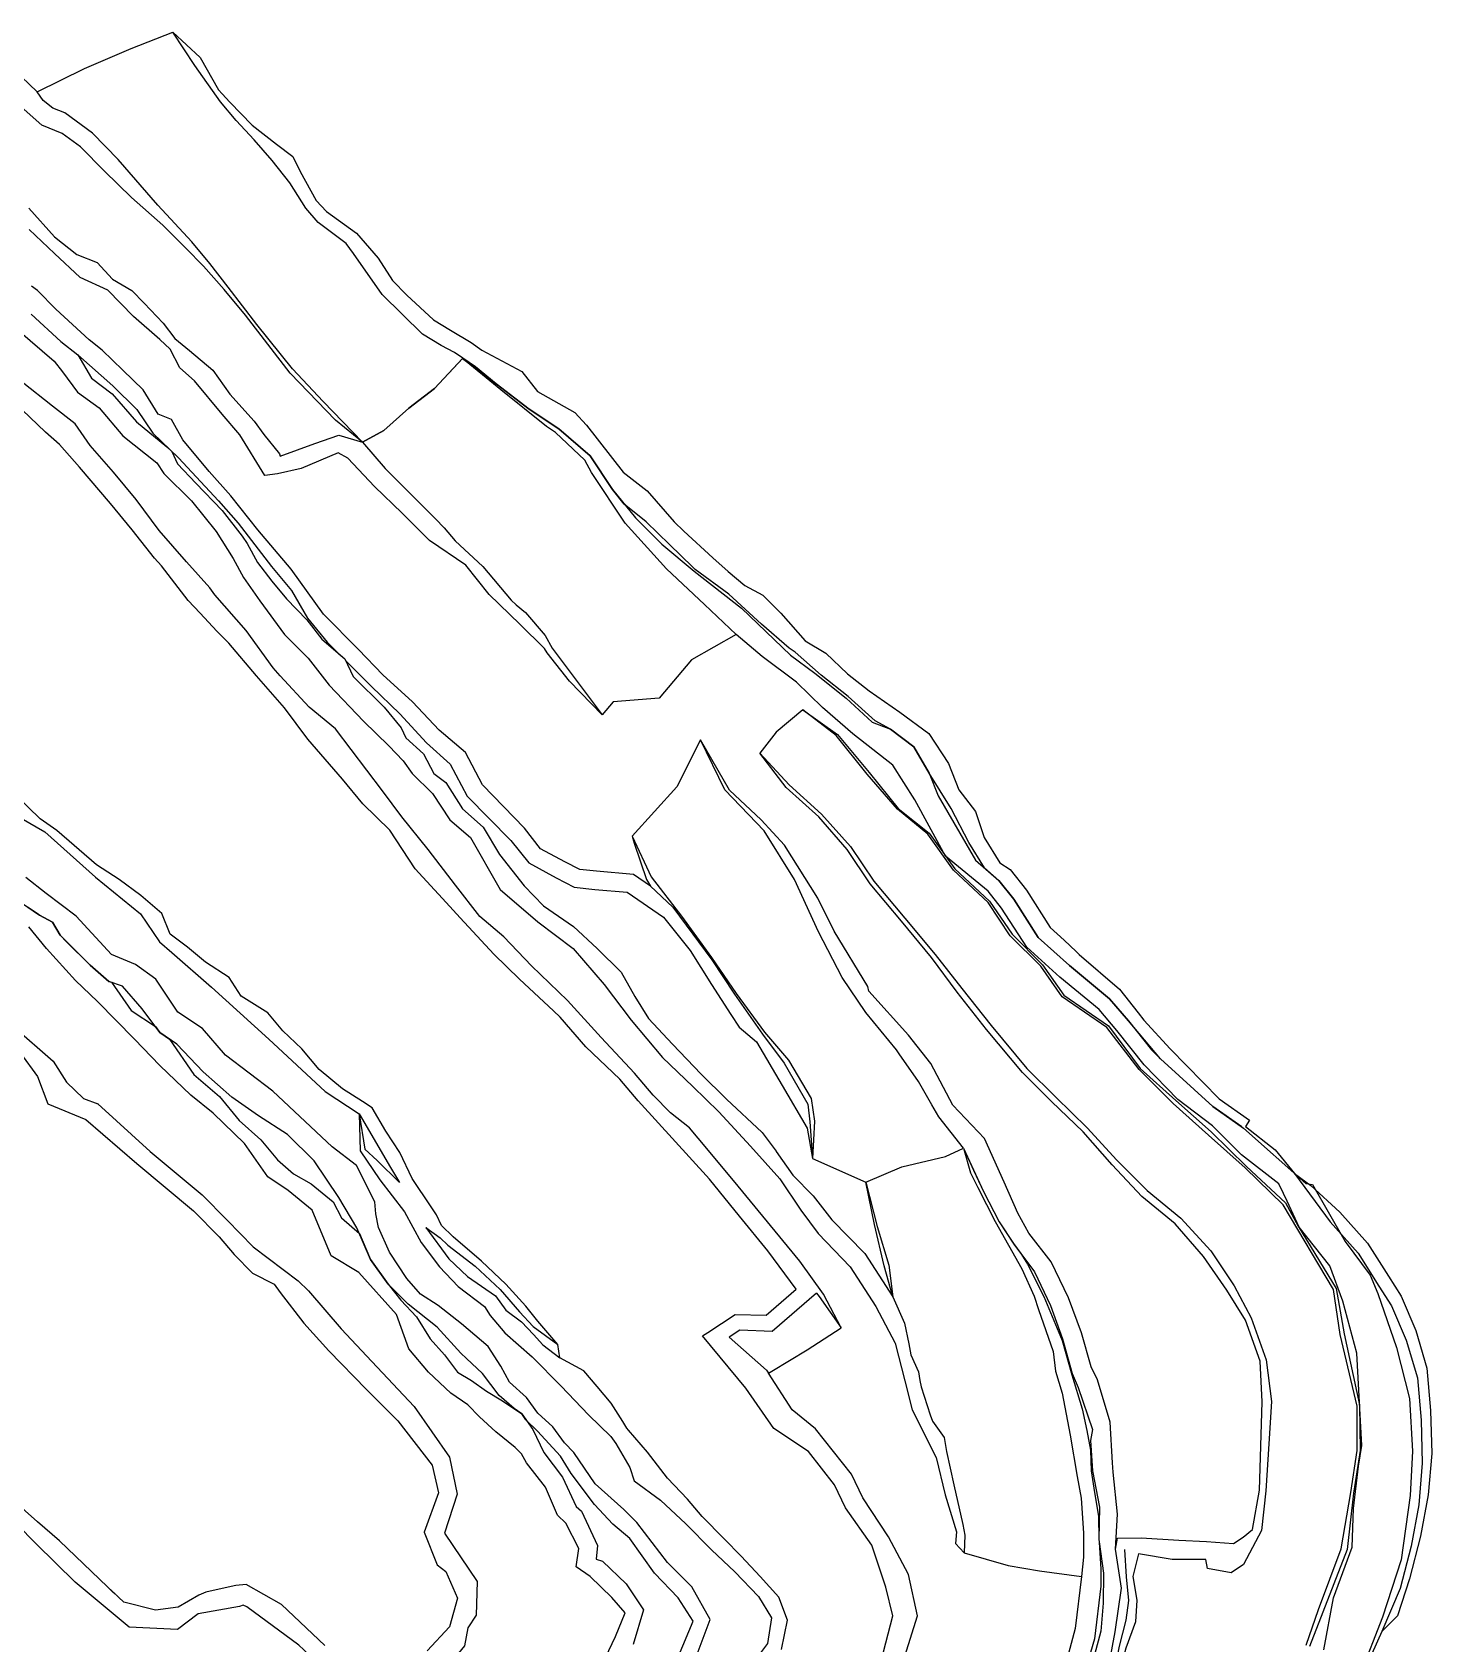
# Model space of a CAD drawing. Extents: x 102606 to 105048, y 81391 to 83586.
# Drawn here: x 103200 to 103598.1, y 82953.2 to 83411.7 of the extents above; entities that cross this region are included whole.
import ezdxf

# ---------------------------------------------------------------- set-up
doc = ezdxf.new("R2010")
doc.units = 0

msp = doc.modelspace()

# ---------------------------------------------------------------- linework, layer by layer
at = {"color": 6}
for points in [[(103187.86, 83407.64, 0), (103201.41, 83394.73, 0), (103214.846355, 83401.325372, 0), (103228.107365, 83407.036893, 0), (103240.015275, 83411.677255, 0), (103247.77, 83404.48, 0), (103252.97, 83395.25, 0), (103253.991259, 83394.12592, 0), (103256.24, 83391.81, 0), (103262.59, 83385.22, 0), (103269.51, 83379.83, 0), (103274.11, 83376.34, 0), (103276.25, 83372.08, 0), (103280.783299, 83363.792819, 0), (103283.743485, 83360.695008, 0), (103292.239209, 83354.470153, 0), (103298.363667, 83347.361132, 0), (103302.496057, 83341.05211, 0), (103306.563607, 83336.886385, 0), (103314.121428, 83329.850593, 0), (103318.986141, 83326.937288, 0), (103324.852325, 83323.356026, 0), (103327.893172, 83321.228773, 0), (103339.220202, 83315.121462, 0), (103343.734628, 83309.465682, 0), (103354.371396, 83303.494926, 0), (103357.63, 83299.91, 0), (103368.09, 83286.48, 0), (103374.9, 83281.23, 0), (103382.55, 83272.39, 0), (103385.36, 83269.71, 0), (103393.57, 83262.13, 0), (103397.98, 83258.28, 0), (103402.67, 83254.23, 0), (103407.76, 83251.54, 0), (103412.96, 83246.4, 0), (103419.82, 83238.55, 0), (103425.71, 83235.05, 0), (103431.88, 83229.14, 0), (103438.07, 83224.29, 0), (103446.808929, 83218.188306, 0), (103455.042384, 83212.130757, 0), (103460.653178, 83203.621823, 0), (103463.54, 83196.16, 0), (103468.27, 83189.92, 0), (103470.76, 83182.55, 0), (103475.25, 83175.37, 0), (103478.173197, 83173.438495, 0), (103482.828317, 83167.591765, 0), (103489.539381, 83156.99203, 0), (103493.474112, 83153.318157, 0), (103496.922926, 83150.097986, 0), (103497.790716, 83149.287728, 0), (103509.209703, 83139.464095, 0), (103514.59024, 83132.718232, 0), (103516.139176, 83130.638979, 0), (103523.636474, 83122.452862, 0), (103537.62275, 83108.231882, 0), (103546.255266, 83102.103557, 0), (103545.065368, 83100.384226, 0), (103553.536782, 83093.728756, 0), (103559.041743, 83087.018914, 0), (103569.175099, 83073.22658, 0), (103577.074198, 83064.33693, 0), (103583.009895, 83054.965205, 0), (103586.643562, 83049.308531, 0), (103590.792125, 83039.553959, 0), (103593.966965, 83028.821472, 0), (103595.012172, 83016.775882, 0), (103595.342666, 83004.544758, 0), (103594.358055, 82992.736309, 0), (103592.180373, 82980.980304, 0), (103589.028116, 82968.900363, 0), (103583.821837, 82956.66096, 0), (103579.377985, 82946.724116, 0)], [(103322.470088, 83318.982592, 0), (103320.07805, 83320.602679, 0), (103316.271189, 83322.517767, 0), (103310.992556, 83325.7612, 0), (103299.498063, 83337.068005, 0), (103291.427456, 83348.736552, 0), (103289.341291, 83351.565798, 0), (103281.353225, 83357.562836, 0), (103277.79474, 83361.640257, 0), (103273.239201, 83368.844029, 0), (103268.229781, 83375.16379, 0), (103263.089313, 83381.070949, 0), (103257.997107, 83386.592908, 0), (103253.573045, 83391.910189, 0), (103246.234475, 83402.178475, 0), (103240.015275, 83411.677255, 0)], [(103543.989801, 83100.20699, 0), (103535.821584, 83105.993235, 0), (103520.875728, 83119.605126, 0), (103511.779002, 83130.385534, 0), (103506.4235, 83136.643757, 0), (103495.065112, 83146.126616, 0), (103486.126477, 83154.085064, 0), (103479.169656, 83164.994183, 0), (103474.953514, 83170.347686, 0), (103470.812828, 83173.891926, 0), (103466.356339, 83181.132591, 0), (103461.380619, 83190.841805, 0), (103455.07, 83200.88, 0), (103450.74, 83208.34, 0), (103444.14, 83213.38, 0), (103439.77631, 83215.791389, 0), (103432.106272, 83222.713623, 0), (103424.410497, 83228.786071, 0), (103416.979984, 83235.313811, 0), (103415.330614, 83236.415946, 0), (103407.394231, 83243.311492, 0), (103398.096754, 83251.781181, 0), (103388.546809, 83258.840264, 0), (103387.755463, 83259.567111, 0), (103381.287782, 83265.909741, 0), (103374.581711, 83272.374813, 0), (103368.408759, 83277.395638, 0), (103364.999809, 83281.558983, 0), (103358.704948, 83291.176133, 0), (103349.820195, 83298.851838, 0), (103341.375818, 83304.42198, 0), (103332.000927, 83311.622436, 0), (103326.112305, 83316.511703, 0), (103322.470088, 83318.982592, 0), (103314.398, 83310.274, 0), (103307.137, 83304.708, 0), (103299.971, 83298.402, 0), (103293.986922, 83295.066495, 0), (103286.302052, 83301.294354, 0), (103273.362272, 83314.632813, 0), (103260.711304, 83331.220254, 0), (103254.611556, 83338.469955, 0), (103248.703331, 83345.147913, 0), (103243.651713, 83350.27321, 0), (103237.123082, 83356.742238, 0), (103228.27063, 83364.62112, 0), (103220.587775, 83372.121697, 0), (103213.76894, 83379.05746, 0), (103208.515949, 83382.826616, 0), (103202.755872, 83385.257352, 0), (103194.341767, 83392.707858, 0)], [(103293.986922, 83295.066495, 0), (103282.741575, 83306.568961, 0), (103274.036979, 83315.908673, 0), (103263.909712, 83328.555827, 0), (103255.727145, 83339.172352, 0), (103250.513674, 83345.874123, 0), (103245.370313, 83352.062444, 0), (103235.76312, 83362.432201, 0), (103224.434874, 83375.483138, 0), (103217.118708, 83382.972516, 0), (103209.277983, 83388.754887, 0), (103205.869457, 83390.098677, 0), (103203.075129, 83392.250385, 0), (103201.41, 83394.73, 0)], [(103187.62, 83193.38, 0), (103203.550608, 83184.200153, 0), (103217.970535, 83171.330218, 0), (103230.787913, 83160.824674, 0), (103236.184449, 83152.875586, 0), (103239.670757, 83149.833158, 0), (103250.990255, 83139.954869, 0), (103267.339423, 83125.229592, 0), (103283.308243, 83110.27372, 0), (103292.955886, 83103.94789, 0), (103293.275198, 83093.469472, 0), (103298.853585, 83085.218489, 0), (103305.860584, 83076.081037, 0), (103310.637401, 83067.322041, 0), (103315.867656, 83060.413166, 0), (103321.134381, 83054.856269, 0), (103328.688905, 83049.173774, 0), (103330.229918, 83046.567459, 0), (103334.448571, 83041.670347, 0), (103342.160366, 83034.803707, 0), (103350.414846, 83026.470215, 0), (103358.263322, 83018.275929, 0), (103364.579671, 83012.126071, 0), (103366.034652, 83010.157859, 0), (103369.955626, 83003.310456, 0), (103371.184581, 82999.493594, 0), (103378.73192, 82994.029606, 0), (103385.898888, 82987.2803, 0), (103393.164582, 82979.88856, 0), (103399.810223, 82973.598006, 0), (103406.609656, 82966.659745, 0), (103410.307287, 82960.519574, 0), (103409.161931, 82953.295943, 0), (103405.432084, 82948.34473, 0)], [(103413.119, 82951.524, 0), (103414.827, 82959.885, 0), (103412.341, 82966.424, 0), (103407, 82972.293, 0), (103401.653, 82978.101, 0), (103396.793, 82983.018, 0), (103390.553, 82989.347, 0), (103386.359, 82994.297, 0), (103380.649, 83000.245, 0), (103375, 83007.647, 0), (103369.578, 83013.926, 0), (103369.115026, 83014.501338, 0), (103367.978693, 83016.454358, 0), (103364.704701, 83021.588096, 0), (103360.706695, 83026.359594, 0), (103356.9384, 83030.855924, 0), (103350.027235, 83034.493365, 0), (103349.493125, 83038.291409, 0), (103343.809781, 83044.913963, 0), (103340.354369, 83049.238619, 0), (103334.727096, 83055.527518, 0), (103327.818, 83062.054, 0), (103319.735247, 83068.965993, 0), (103316.411, 83072.164, 0), (103314.958651, 83075.179454, 0), (103313.498528, 83077.466122, 0), (103308.113393, 83085.53427, 0), (103304.578611, 83092.954191, 0), (103300.613181, 83098.996415, 0), (103296.678671, 83105.66262, 0), (103293.932622, 83107.439326, 0), (103288.285262, 83111.073294, 0), (103281.642135, 83116.562845, 0), (103276.659997, 83122.413274, 0), (103271.307453, 83127.529655, 0), (103266.99, 83132.66, 0), (103259.47, 83137.39, 0), (103256.04, 83142.73, 0), (103249.287887, 83147.093243, 0), (103244.21, 83151.4, 0), (103239.27, 83155.08, 0), (103236.895528, 83160.909578, 0), (103230.889536, 83166.03708, 0), (103224.728216, 83170.589263, 0), (103218.290006, 83174.783197, 0), (103206.966095, 83184.54566, 0), (103202.28847, 83187.889871, 0), (103195.570031, 83194.458569, 0)], [(103292.955886, 83103.94789, 0), (103294.624155, 83093.907428, 0), (103298.129433, 83090.627739, 0), (103304.422301, 83084.416449, 0)], [(103292.955886, 83103.94789, 0), (103301.904051, 83088.70701, 0), (103304.422301, 83084.416449, 0)], [(103559.041743, 83087.018914, 0), (103563.67328, 83083.569588, 0), (103571.883382, 83075.997752, 0), (103579.78248, 83067.108102, 0), (103585.718178, 83057.736377, 0), (103589.351845, 83052.079704, 0), (103593.500408, 83042.325131, 0), (103596.675248, 83031.592644, 0), (103597.720455, 83019.547054, 0), (103598.050949, 83007.31593, 0), (103597.066337, 82995.507481, 0), (103594.888656, 82983.751477, 0), (103591.736398, 82971.671535, 0), (103588.266012, 82961.104655, 0), (103583.821837, 82956.66096, 0)], [(103311.935263, 83071.615966, 0), (103318.463851, 83062.652929, 0), (103323.79095, 83057.673216, 0), (103331.781597, 83052.213531, 0), (103334.680916, 83048.088795, 0), (103339.205, 83044.765, 0), (103342.61, 83041.122, 0), (103345.198, 83038.258, 0), (103350.027235, 83034.493365, 0)], [(103311.935263, 83071.615966, 0), (103316.026927, 83068.638198, 0), (103318.20248, 83066.539925, 0), (103325.997748, 83060.631737, 0), (103333.096621, 83053.955731, 0), (103338.601286, 83047.654895, 0), (103342.515674, 83043.464147, 0), (103349.493125, 83038.291409, 0)]]:
    msp.add_polyline3d(points, dxfattribs=at)
at = {"color": 5}
for points in [[(103199.034064, 83361.664994, 0), (103206.328723, 83353.442438, 0), (103212.702, 83348.448, 0), (103218.453, 83346.117, 0), (103222.796, 83341.391, 0), (103228.377, 83338.187, 0), (103231.883, 83334.629, 0), (103237.251, 83328.858, 0), (103240.552, 83324.541, 0), (103244.768027, 83321.086607, 0), (103251.330633, 83315.518501, 0), (103256.183056, 83308.729908, 0), (103263.146533, 83301.006404, 0), (103265.847533, 83297.226334, 0), (103270.374045, 83291.761247, 0), (103270.572, 83291.055, 0), (103280.385, 83294.672, 0), (103287.18697, 83297.049102, 0), (103293.986922, 83295.066495, 0), (103299.971, 83298.402, 0), (103307.137, 83304.708, 0), (103314.398, 83310.274, 0), (103322.389645, 83318.871898, 0), (103332.000927, 83311.622436, 0), (103341.375818, 83304.42198, 0), (103349.820195, 83298.851838, 0), (103358.704948, 83291.176133, 0), (103364.999809, 83281.558983, 0), (103371.60898, 83273.487212, 0), (103379.08384, 83266.041075, 0), (103388.32, 83258.35, 0), (103401.73, 83247.83, 0), (103401.754245, 83247.806675, 0), (103415.69, 83234.4, 0), (103422.56, 83229.36, 0), (103431.51, 83222.25, 0), (103438.9, 83215.36, 0), (103444.14, 83213.38, 0), (103450.74, 83208.34, 0), (103455.07, 83200.88, 0), (103457.715901, 83194.389273, 0), (103457.714871, 83194.391802, 0), (103468.24857, 83176.086816, 0), (103468.24857, 83176.086816, 0), (103474.953514, 83170.347686, 0), (103479.169656, 83164.994183, 0), (103486.126477, 83154.085064, 0), (103495.065112, 83146.126616, 0), (103506.4235, 83136.643757, 0), (103511.779002, 83130.385534, 0), (103518.378175, 83122.182148, 0), (103518.378175, 83122.182148, 0), (103520.875728, 83119.605126, 0), (103535.821584, 83105.993235, 0), (103544.47317, 83099.864578, 0), (103562.233916, 83084.109969, 0), (103564.1, 83083.88, 0), (103573.38, 83067.67, 0), (103580.5239, 83058.0377, 0), (103582.67, 83052.85, 0), (103588.06, 83037.48, 0), (103591.75, 83022.93, 0), (103592.53, 83007.96, 0), (103591.91, 82995.35, 0), (103589.32, 82977.08, 0), (103584.03, 82960.71, 0), (103577.72, 82944.4, 0)], [(103567.37, 82951.46, 0), (103570.1, 82966.26, 0), (103575.43, 82980.63, 0), (103575.77, 82991.62, 0), (103577.185013, 83003.684511, 0), (103578.17, 83009.57, 0), (103576.706149, 83035.837253, 0), (103572.72352, 83050.620538, 0), (103569.085184, 83060.704966, 0), (103560.386909, 83071.731105, 0), (103556.909043, 83079.115773, 0), (103555.902648, 83081.252685, 0), (103554.577892, 83084.065584, 0), (103543.92849, 83092.248744, 0), (103535.728128, 83100.521144, 0), (103525.818345, 83108.039224, 0), (103525.818345, 83108.039224, 0), (103516.273603, 83117.866476, 0), (103508.438404, 83127.647013, 0), (103503.42462, 83133.624442, 0), (103492.24432, 83142.873708, 0), (103482.917191, 83151.349053, 0), (103475.648077, 83162.475289, 0), (103471.858091, 83167.327558, 0), (103459.787991, 83177.243211, 0), (103459.787991, 83177.243211, 0), (103450.988684, 83193.272275, 0), (103444.749649, 83203.13839, 0), (103433.373706, 83212.025431, 0), (103424.765843, 83219.5314, 0), (103417.411484, 83226.722754, 0), (103407.646098, 83234.03398, 0), (103400.178616, 83240.341228, 0), (103387.546, 83233.114, 0), (103378.318, 83222.216, 0), (103365.28, 83221.125, 0), (103362.095, 83217.458, 0), (103352.823, 83227.01, 0), (103346.464031, 83235.065741, 0), (103345.67853, 83236.342882, 0), (103338.688534, 83243.286805, 0), (103329.947596, 83251.705031, 0), (103323.376939, 83260.079579, 0), (103312.983438, 83267.055263, 0), (103305.22676, 83274.879603, 0), (103297.395536, 83282.465895, 0), (103289.818197, 83290.475334, 0), (103287.059558, 83292.028949, 0), (103276.527994, 83287.584418, 0), (103269.733387, 83286.023575, 0), (103266.126084, 83285.59344, 0), (103259.060897, 83297.17677, 0), (103254.038925, 83303.015531, 0), (103246.120722, 83312.451917, 0), (103242.022778, 83316.172541, 0), (103239.228485, 83321.533902, 0), (103236.298879, 83324.298599, 0), (103228.797968, 83330.781138, 0), (103221.535729, 83338.299882, 0), (103213.687122, 83341.911586, 0), (103206.325859, 83348.683673, 0), (103199.144311, 83355.540382, 0)], [(103400.178616, 83240.341228, 0), (103391.179763, 83248.819385, 0), (103380.407886, 83258.987685, 0), (103368.687705, 83272.03647, 0), (103359.086154, 83286.447686, 0), (103357.195675, 83289.928976, 0), (103348.81058, 83297.754726, 0), (103346.312068, 83299.514069, 0), (103333.30207, 83309.924023, 0), (103322.389645, 83318.871898, 0)], [(103293.986922, 83295.066495, 0), (103300.415717, 83287.550411, 0), (103304.436306, 83283.488267, 0), (103314.740865, 83273.257738, 0), (103317.132902, 83270.666612, 0), (103320.31496, 83266.959933, 0), (103328.174094, 83259.668705, 0), (103336.201684, 83250.06213, 0), (103337.682854, 83248.750491, 0), (103340.344758, 83246.543407, 0), (103345.931466, 83240.069804, 0), (103347.921134, 83236.422701, 0), (103362.095, 83217.458, 0)], [(103562.378657, 82952.754437, 0), (103565.839107, 82962.967082, 0), (103572.268, 82980.204, 0), (103575.05, 82996.255, 0), (103576.875749, 83008.209388, 0), (103576.84634, 83020.764513, 0), (103572.024, 83041.12, 0), (103570.067, 83053.949, 0), (103555.773, 83078.094, 0), (103544.975, 83088.591, 0), (103534.519, 83097.915, 0), (103524.494, 83106.903, 0), (103514.825, 83116.556, 0), (103505.631, 83128.504, 0), (103492.949, 83137.257, 0), (103486.881, 83145.946, 0), (103478.146, 83154.598, 0), (103471.873, 83164.11, 0), (103462.025, 83173.291, 0), (103454.759, 83183.493, 0), (103446.062, 83190.645, 0), (103437.469, 83200.579, 0), (103428.688, 83211.577, 0), (103419.152, 83218.859, 0), (103411.619, 83212.498, 0), (103406.941, 83206.579, 0), (103415.291, 83197.576, 0), (103424.453, 83189.203, 0), (103432.777, 83179.994, 0), (103439.355, 83170.171, 0), (103448.236, 83159.606, 0), (103456.835, 83149.305, 0), (103464.405, 83139.598, 0), (103472.767, 83129.057, 0), (103482.918, 83116.85, 0), (103491.118, 83108.715, 0), (103500.085, 83099.921, 0), (103508.499, 83090.769, 0), (103517.114, 83082.124, 0), (103526.652, 83074.298, 0), (103535.178, 83064.935, 0), (103541.821, 83055.03, 0), (103546.72, 83045.953, 0), (103550.914, 83033.966, 0), (103552.482, 83022.075, 0), (103551.698927, 83010.098425, 0), (103550.824, 82996.717, 0), (103549.661, 82985.414, 0), (103544.488, 82975.753, 0), (103541.021, 82973.378, 0), (103534.257, 82974.547, 0), (103533.791, 82977.151, 0), (103524.259, 82977.188, 0), (103514.614, 82978.749, 0)], [(103419.152, 83218.859, 0), (103429.01359, 83211.909702, 0), (103438.02645, 83201.042335, 0), (103446.249955, 83190.837698, 0), (103455.139328, 83183.847828, 0), (103462.395955, 83173.616127, 0), (103472.230543, 83164.412209, 0), (103478.669774, 83155.027297, 0), (103487.34531, 83146.337, 0), (103493.442466, 83137.753191, 0), (103506.078531, 83128.975313, 0), (103515.132858, 83116.826582, 0), (103525.245538, 83107.697303, 0), (103535.308782, 83098.798282, 0), (103545.359822, 83089.004287, 0), (103556.423956, 83078.606579, 0), (103560.023728, 83071.964237, 0), (103570.904757, 83054.248129, 0), (103573.178794, 83041.367823, 0), (103577.47485, 83021.146049, 0), (103577.728317, 83008.124089, 0), (103575.785527, 82996.032109, 0), (103573.986971, 82979.985073, 0), (103563.290731, 82952.392415, 0)], [(103505.991, 82945.875, 0), (103508.015, 82956.534, 0), (103509.832, 82969.008, 0), (103508.136, 82980.089, 0), (103508.668286, 82983.232786, 0), (103515.364, 82983.303, 0), (103526.155, 82982.693, 0), (103533.955, 82982.254, 0), (103541.701214, 82981.704443, 0), (103544.437741, 82983.548317, 0), (103547.062573, 82985.643629, 0), (103549.051305, 82996.8661, 0), (103549.78608, 83021.986249, 0), (103549.240649, 83033.567416, 0), (103545.121997, 83045.247525, 0), (103539.804528, 83053.813465, 0), (103533.158162, 83063.352104, 0), (103525.092868, 83072.656395, 0), (103515.596682, 83080.452646, 0), (103507.138107, 83089.46635, 0), (103498.914709, 83098.787853, 0), (103489.921859, 83107.502335, 0), (103481.63274, 83115.672814, 0), (103471.407817, 83127.953006, 0), (103463.093552, 83138.566487, 0), (103455.727761, 83148.411521, 0), (103447.250948, 83158.780836, 0), (103438.373792, 83169.433499, 0), (103431.753395, 83179.195441, 0), (103423.694844, 83188.448979, 0), (103414.476829, 83196.755821, 0), (103406.941, 83206.579, 0)], [(103388.23198, 82947.895955, 0), (103392.860862, 82960.042716, 0), (103387.606252, 82969.329198, 0), (103380.67596, 82976.333086, 0), (103371.937325, 82987.688404, 0), (103368.232, 82991.396, 0), (103360.072, 82998.702, 0), (103354.077, 83007.579, 0), (103351.431, 83010.357, 0), (103348.056, 83014.941, 0), (103343.804, 83018.827, 0), (103340.57, 83023.253, 0), (103335.71, 83027.625, 0), (103333.289944, 83032.15089, 0), (103329.652, 83037.762, 0), (103322.055, 83044.236, 0), (103315.447, 83049.378, 0), (103310.443, 83052.603, 0), (103306.568, 83057.095, 0), (103301.597707, 83064.580434, 0), (103298.465347, 83071.585315, 0), (103297.725, 83075.466, 0), (103297.496, 83078.899, 0), (103292.192, 83089.21, 0), (103285.341, 83094.555, 0), (103268.423, 83110.398, 0), (103254.959, 83120.633, 0), (103248.454, 83128.202, 0), (103241.406, 83132.899, 0), (103235.206, 83142.307, 0), (103229.401966, 83146.419496, 0), (103222.579, 83149.257, 0), (103212.55, 83160.158, 0), (103203.979, 83166.608, 0), (103198.200991, 83171.210458, 0)], [(103383.833231, 82949.631627, 0), (103388.018295, 82959.616942, 0), (103383.742923, 82966.253811, 0), (103376.950573, 82973.225437, 0), (103369.929701, 82983.099392, 0), (103365.136375, 82987.160848, 0), (103359.894402, 82992.83224, 0), (103353.250511, 83001.665314, 0), (103350.27571, 83006.562439, 0), (103343.759738, 83013.636417, 0), (103340.443999, 83016.870053, 0), (103339.213, 83018.584, 0), (103337.06531, 83020.100845, 0), (103332.830592, 83023.830132, 0), (103328.074519, 83030.052767, 0), (103323.551161, 83034.371008, 0), (103321.957579, 83035.853315, 0), (103315.160281, 83043.247424, 0), (103306.921458, 83049.812123, 0), (103301.212406, 83055.518322, 0), (103296.202102, 83062.501444, 0), (103292.368863, 83071.492687, 0), (103287.259423, 83080.146004, 0), (103280.234532, 83090.558983, 0), (103272.575009, 83098.111461, 0), (103264.403647, 83103.392161, 0), (103256.742307, 83108.662563, 0), (103248.64256, 83115.938524, 0), (103241.101452, 83123.811207, 0), (103236.345863, 83127.07943, 0), (103231.292451, 83133.84205, 0), (103225.709535, 83140.300757, 0), (103221.789621, 83141.617894, 0), (103216.531343, 83146.268864, 0), (103208.968197, 83153.703544, 0), (103207.918803, 83154.762511, 0), (103205.762, 83158.524, 0), (103202.118794, 83160.429151, 0), (103201.804989, 83160.684936, 0), (103198.893615, 83162.677137, 0)], [(103493.603439, 82907.284056, 0), (103498.331166, 82918.462346, 0), (103501.535502, 82926.038717, 0), (103504.315114, 82929.904958, 0), (103504.503021, 82936.723329, 0), (103507.707341, 82944.992946, 0), (103509.228367, 82952.521728, 0), (103511.096294, 82959.91702, 0), (103511.940561, 82965.448627, 0), (103511.257779, 82972.255656, 0), (103510.79575, 82979.969462, 0)], [(103514.614, 82978.749, 0), (103513.011, 82972.281, 0), (103514.197, 82965.599, 0), (103513.821, 82959.435, 0), (103511.062, 82951.954, 0), (103506.881, 82936.211, 0), (103506.445, 82929.171, 0), (103503.690494, 82925.154462, 0), (103495.534, 82905.941, 0)]]:
    msp.add_polyline3d(points, dxfattribs=at)
at = {"color": 3}
for points in [[(103505.991, 82945.875, 0), (103508.015, 82956.534, 0), (103509.832, 82969.008, 0), (103508.136, 82980.089, 0), (103508.68, 82990.066, 0), (103507.39546, 83001.987939, 0), (103507.283, 83004.696, 0), (103506.582, 83016.267, 0), (103502.95136, 83028.277454, 0), (103501.204606, 83032.002069, 0), (103498.430046, 83041.59506, 0), (103494.736951, 83051.552736, 0), (103489.845683, 83061.831572, 0), (103483.470399, 83070.026307, 0), (103480.346303, 83075.722327, 0), (103476.485503, 83084.490208, 0), (103470.872848, 83096.911666, 0), (103461.810642, 83106.3731, 0), (103455.62394, 83118.310038, 0), (103449.231335, 83126.361158, 0), (103437.941135, 83138.8938, 0), (103437.620392, 83140.141361, 0), (103428.107311, 83155.922869, 0), (103423.400887, 83165.278906, 0), (103413.932426, 83180.375014, 0), (103407.357667, 83187.563632, 0), (103398.353107, 83196.069072, 0), (103390.073, 83210.311, 0), (103383.319, 83197, 0), (103370.646, 83182.932, 0), (103371.240865, 83181.004117, 0), (103371.237913, 83181.00268, 0), (103374.758007, 83170.595585, 0), (103375.852892, 83168.765391, 0), (103371.004679, 83172.024742, 0), (103360.505001, 83173.009564, 0), (103355.745392, 83173.499406, 0), (103351.482486, 83175.617458, 0), (103344.529694, 83179.301524, 0), (103339.982798, 83185.19056, 0), (103328.072751, 83197.556291, 0), (103323.244608, 83206.78339, 0), (103315.765893, 83213.091683, 0), (103308.137563, 83221.171159, 0), (103299.695191, 83228.825536, 0), (103292.775366, 83236.096059, 0), (103282.895, 83246.144, 0), (103273.633, 83258.938, 0), (103264.153, 83270.084, 0), (103256.504, 83279.757, 0), (103250.319, 83286.721, 0), (103242.86, 83295.663, 0), (103239.598, 83301.499, 0), (103235.828, 83303.033, 0), (103231.6, 83309.925, 0), (103225.802, 83315.509, 0), (103219.875291, 83321.26661, 0), (103216.243494, 83324.175464, 0), (103206.725617, 83332.874475, 0), (103201.540023, 83338.156171, 0), (103199.794, 83339.404, 0)], [(103199.745154, 83331.418143, 0), (103208.161944, 83323.692269, 0), (103212.95596, 83319.906927, 0), (103222.893329, 83311.042056, 0), (103229.748349, 83304.366607, 0), (103234.33445, 83297.58584, 0), (103241.649803, 83290.560421, 0), (103253.009733, 83278.357604, 0), (103258.554494, 83271.964905, 0), (103268.056492, 83259.685128, 0), (103273.749295, 83252.807503, 0), (103278.344835, 83245.0071, 0), (103283.875061, 83238.176339, 0), (103287.198525, 83234.862509, 0), (103288.89, 83233.409, 0), (103289.099081, 83232.967462, 0), (103289.589932, 83232.478034, 0), (103296.505834, 83225.515685, 0), (103304.602, 83217.714255, 0), (103312.184955, 83209.481958, 0), (103318.896233, 83203.398655, 0), (103323.70155, 83194.355014, 0), (103336.102624, 83181.713982, 0), (103341.260589, 83175.40516, 0), (103349.011458, 83171.062155, 0), (103354.100565, 83168.391184, 0), (103360.025752, 83167.798488, 0), (103369.219852, 83167.026948, 0), (103379.538494, 83159.932812, 0), (103387.134287, 83150.373825, 0), (103393.160986, 83140.75156, 0), (103398.733576, 83132.204128, 0), (103401.086642, 83128.580436, 0), (103405.983154, 83124.480346, 0), (103413.343927, 83112.040877, 0), (103420.409, 83099.845, 0), (103421.928264, 83091.2659, 0), (103437.109, 83084.533, 0), (103447.318, 83088.851, 0), (103459.797, 83091.816, 0), (103464.886213, 83094.162104, 0), (103470.541645, 83081.848504, 0), (103474.978034, 83073.200992, 0), (103479.209971, 83066.868917, 0), (103485.070297, 83058.96128, 0), (103489.619844, 83049.412117, 0), (103493.068697, 83039.898748, 0), (103495.74318, 83030.046483, 0), (103497.502867, 83026.133676, 0), (103501.572337, 83014.139165, 0), (103501.018312, 83010.973851, 0), (103501.605035, 83002.419328, 0), (103503.528321, 82992.088191, 0), (103503.410701, 82982.838152, 0), (103503.424088, 82982.164191, 0), (103504.660298, 82973.252517, 0), (103504.56543, 82964.701809, 0), (103503.948106, 82956.727642, 0), (103500.68789, 82944.724622, 0)], [(103464.886213, 83094.162104, 0), (103457.86173, 83103.07253, 0), (103455.899836, 83106.521314, 0), (103452.029208, 83113.192614, 0), (103446.563919, 83121.041636, 0), (103445.820433, 83122.121479, 0), (103437.135316, 83132.768372, 0), (103430.359016, 83142.746851, 0), (103423.661064, 83155.7692, 0), (103416.854137, 83170.581554, 0), (103408.145078, 83184.46859, 0), (103397.007, 83196.144, 0), (103390.073, 83210.311, 0)], [(103370.646, 83182.932, 0), (103376.028786, 83171.341004, 0), (103384.690515, 83160.162718, 0), (103393.239388, 83148.4481, 0), (103400.236486, 83138.201338, 0), (103408.277505, 83127.164192, 0), (103415.057683, 83119.17739, 0), (103421.534829, 83108.330316, 0), (103422.500666, 83101.852264, 0), (103421.928264, 83091.2659, 0)], [(103375.852892, 83168.765391, 0), (103382.231779, 83162.767304, 0), (103393.272839, 83147.780046, 0), (103399.733438, 83137.986752, 0), (103407.672155, 83126.60163, 0), (103413.905709, 83118.319274, 0), (103420.643654, 83106.659641, 0), (103421.124936, 83101.672483, 0), (103421.928264, 83091.2659, 0)], [(103192.698275, 83166.916498, 0), (103201.804989, 83160.684936, 0), (103202.118794, 83160.429151, 0), (103205.762, 83158.524, 0), (103207.918803, 83154.762511, 0), (103209.791823, 83152.893907, 0), (103216.531343, 83146.268864, 0), (103221.789621, 83141.617894, 0), (103222.543482, 83141.364588, 0), (103228.169, 83133.331, 0), (103235.07147, 83128.784859, 0), (103236.345863, 83127.07943, 0), (103239.02357, 83125.239207, 0), (103246.015, 83115.149, 0), (103253.254, 83108.835, 0), (103258.906, 83102.029, 0), (103265.001, 83096.584, 0), (103269.737, 83090.839, 0), (103274.317, 83086.855, 0), (103279.38, 83084.062, 0), (103285.574, 83078.902, 0), (103288.005, 83074.334, 0), (103293.060946, 83069.869339, 0), (103296.202102, 83062.501444, 0), (103301.212406, 83055.518322, 0), (103304.882, 83050.951, 0), (103309.337, 83046.173, 0), (103313.191, 83039.943, 0), (103317.234, 83035.381, 0), (103320.967, 83030.456, 0), (103324.957, 83028.103, 0), (103329.204, 83025.083, 0), (103333.769, 83022.266, 0), (103339.213, 83018.584, 0), (103342.417, 83014.123, 0), (103345.499, 83007.623, 0), (103350.851, 83000.623, 0), (103354.686, 82992.231, 0), (103356.237398, 82990.861656, 0), (103360.825259, 82981.173827, 0), (103360.419565, 82977.283754, 0), (103362.223599, 82976.714982, 0), (103368.957856, 82970.214839, 0), (103373.90317, 82962.844455, 0), (103370.889728, 82952.966197, 0)], [(103363.058901, 82949.310968, 0), (103365.885409, 82955.200485, 0), (103368.689809, 82961.977103, 0), (103364.865491, 82966.319043, 0), (103358.660569, 82972.351461, 0), (103354.725133, 82975.033446, 0), (103355.478041, 82980.276016, 0), (103351.730218, 82987.49743, 0), (103349.360715, 82989.797436, 0), (103345.973166, 82997.694414, 0), (103340.602912, 83004.636254, 0), (103339.186343, 83007.189936, 0), (103337.369888, 83008.993386, 0), (103331.830109, 83013.464235, 0), (103327.24091, 83017.727148, 0), (103323.932283, 83021.182024, 0), (103319.049565, 83024.479827, 0), (103312.675696, 83030.4263, 0), (103307.14954, 83037.131217, 0), (103303.616593, 83046.820744, 0), (103292.93799, 83058.845697, 0), (103284.990994, 83063.531296, 0), (103279.653849, 83076.524118, 0), (103272.760231, 83082.090159, 0), (103267.044216, 83085.980211, 0), (103260.415636, 83095.509834, 0), (103251.479252, 83104.129134, 0), (103245.074184, 83109.24959, 0), (103236.296943, 83117.743313, 0), (103229.092435, 83125.206796, 0), (103218.59306, 83135.938285, 0), (103212.294, 83141.865994, 0), (103204.114911, 83150.943808, 0), (103199.061071, 83157.111897, 0)]]:
    msp.add_polyline3d(points, dxfattribs=at)
at = {"color": 40}
for points in [[(103199.745154, 83331.418143, 0), (103208.161944, 83323.692269, 0), (103212.95596, 83319.906927, 0), (103216.841751, 83313.249384, 0), (103222.734505, 83308.831321, 0), (103229.710721, 83300.837544, 0), (103238.321212, 83293.757088, 0), (103239.69333, 83292.416159, 0), (103241.308, 83288.926, 0), (103246.5, 83283.356, 0), (103254.021, 83275.624, 0), (103259.73, 83268.321, 0), (103261.142, 83266.243, 0), (103264.047, 83260.854, 0), (103268.151, 83255.498, 0), (103272.34, 83250.485, 0), (103278.155, 83244.479, 0), (103282.399, 83239.013, 0), (103288.89, 83233.409, 0), (103291.287, 83228.347, 0), (103300.115, 83219.641, 0), (103304.9, 83213.775, 0), (103306.284, 83210.899, 0), (103311.246, 83206.36, 0), (103314.218, 83200.803, 0), (103317.610454, 83198.23513, 0), (103322.391214, 83190.717809, 0), (103328.258044, 83185.509242, 0), (103332.896633, 83177.774957, 0), (103339.95843, 83168.86385, 0), (103345.389314, 83163.154086, 0), (103353.924516, 83157.244612, 0), (103360.669851, 83151.009707, 0), (103367.515324, 83144.27047, 0), (103371.425228, 83137.368128, 0), (103375.297399, 83131.052748, 0), (103382.084288, 83123.784553, 0), (103390.256185, 83115.275281, 0), (103397.447718, 83108.167127, 0), (103407.574203, 83098.645801, 0), (103411.574424, 83093.314119, 0), (103411.636002, 83093.232046, 0), (103416.333313, 83086.533228, 0), (103422.137164, 83080.577032, 0), (103427.398625, 83073.755442, 0), (103436.84811, 83064.184347, 0), (103444.737, 83051.852, 0), (103442.331266, 83060.741731, 0), (103439.536046, 83072.43827, 0), (103437.109, 83084.533, 0), (103447.318, 83088.851, 0), (103459.797, 83091.816, 0), (103464.886213, 83094.162104, 0), (103467.734272, 83087.961011, 0), (103470.541645, 83081.848504, 0), (103474.978034, 83073.200992, 0), (103479.103949, 83067.027553, 0), (103481.154403, 83064.245196, 0), (103483.05699, 83061.158884, 0), (103487.725757, 83051.948123, 0), (103492.895196, 83039.454318, 0), (103495.6875, 83029.649199, 0), (103498.622249, 83019.996551, 0), (103499.976748, 83013.808954, 0), (103500.95897, 83008.28444, 0), (103501.186974, 83002.417937, 0), (103502.140588, 82996.255154, 0), (103503.301556, 82989.436552, 0), (103503.410701, 82982.838152, 0), (103503.422845, 82982.103982, 0), (103503.941943, 82974.438714, 0), (103503.888967, 82969.533379, 0), (103502.143113, 82954.582918, 0), (103498.723113, 82942.913454, 0)], [(103196.057306, 83326.926738, 0), (103206.287812, 83318.044315, 0), (103208.599818, 83315.058485, 0), (103208.652633, 83315.034225, 0), (103212.89257, 83309.248511, 0), (103219.05821, 83304.852236, 0), (103225.79932, 83296.824177, 0), (103235.433413, 83289.148336, 0), (103237.463228, 83286.085724, 0), (103245.320465, 83278.372261, 0), (103252.369805, 83269.638602, 0), (103257.134883, 83261.929306, 0), (103260.054623, 83256.550848, 0), (103264.728339, 83249.914733, 0), (103271.749165, 83240.337767, 0), (103278.529874, 83233.610733, 0), (103284.485835, 83225.88055, 0), (103294.211811, 83215.648581, 0), (103301.421775, 83208.648403, 0), (103305.516203, 83204.395741, 0), (103308.045251, 83200.734102, 0), (103313.817865, 83195.101034, 0), (103318.800239, 83187.55573, 0), (103324.647533, 83182.525198, 0), (103333.134145, 83167.738274, 0), (103343.823971, 83158.598388, 0), (103353.902041, 83151.022248, 0), (103362.649044, 83140.706355, 0), (103370.32714, 83130.645677, 0), (103379.302488, 83119.939574, 0), (103387.929059, 83111.713021, 0), (103395.307644, 83104.496969, 0), (103404.28238, 83094.751589, 0), (103412.658506, 83085.42678, 0), (103418.597917, 83076.53195, 0), (103423.583731, 83069.940681, 0), (103432.666439, 83060.460612, 0), (103439.933107, 83049.179097, 0), (103445.457378, 83038.72998, 0), (103448.197185, 83027.943395, 0), (103450.294552, 83019.722613, 0), (103457.079449, 83006.19385, 0), (103459.668549, 82995.568386, 0), (103462.925291, 82985.064275, 0), (103462.568, 82981.698, 0), (103465.041, 82979.016, 0), (103477.586, 82975.439, 0), (103486.519, 82973.915, 0), (103498.45737, 82972.359941, 0), (103496.671734, 82957.475072, 0), (103493.112559, 82944.341188, 0)], [(103194.652149, 83128.77411, 0), (103206.01, 83118.918, 0), (103209.791, 83112.999, 0), (103214.602, 83108.301, 0), (103218.717326, 83106.829187, 0), (103218.721213, 83106.82418, 0), (103218.71472, 83106.830119, 0), (103233.541016, 83093.268237, 0), (103248.352, 83080.87, 0), (103255.422, 83073.679, 0), (103262.863, 83066.138, 0), (103275.653, 83056.441, 0), (103278.551, 83053.577, 0), (103287.859, 83042.814, 0), (103296.574, 83033.444, 0)], [(103196.721765, 83121.165951, 0), (103201.552626, 83114.590324, 0), (103204.460068, 83106.750032, 0), (103215.297387, 83102.340108, 0), (103229.791407, 83089.808214, 0), (103245.859688, 83076.337881, 0), (103253.149164, 83068.962658, 0), (103257.480004, 83063.911678, 0), (103262.655456, 83058.629763, 0), (103268.836774, 83055.44284, 0), (103270.48566, 83053.071374, 0), (103277.262682, 83044.380723, 0), (103284.363575, 83036.489736, 0), (103295.048776, 83025.500828, 0), (103304.023005, 83016.645913, 0), (103313.781397, 83003.944469, 0), (103315.518508, 82996.101261, 0), (103311.513852, 82984.961493, 0), (103315.149666, 82975.61723, 0), (103317.651189, 82973.700398, 0), (103320.9539, 82966.19663, 0), (103318.698823, 82957.975448, 0), (103312.299152, 82951.207886, 0)], [(103464.886213, 83094.162104, 0), (103466.896767, 83087.199236, 0), (103468.947422, 83082.985668, 0), (103473.872433, 83073.314089, 0), (103481.429403, 83059.817713, 0), (103484.937627, 83052.096418, 0), (103486.191806, 83048.258852, 0), (103490.418707, 83036.37433, 0), (103491.017244, 83030.77835, 0), (103492.895412, 83024.438993, 0), (103495.245678, 83012.570528, 0), (103497.233052, 83000.807173, 0), (103498.311688, 82994.58925, 0), (103498.989638, 82984.686066, 0), (103499.009311, 82977.811802, 0), (103498.45737, 82972.359941, 0)], [(103437.109, 83084.533, 0), (103440.338098, 83071.918835, 0), (103443.685148, 83060.853539, 0), (103444.737, 83051.852, 0)], [(103444.737, 83051.852, 0), (103448.119158, 83044.379981, 0), (103449.282772, 83038.513393, 0), (103449.875987, 83035.363242, 0), (103452.096698, 83030.578121, 0), (103452.499821, 83028.081368, 0), (103452.796429, 83026.300848, 0), (103455.439379, 83018.28139, 0), (103456.042373, 83016.521886, 0), (103459.348288, 83011.863611, 0), (103460.083296, 83007.919352, 0), (103462.154684, 82998.392962, 0), (103464.648603, 82987.071404, 0), (103465.23, 82984.093, 0), (103465.041, 82979.016, 0)], [(103296.574, 83033.444, 0), (103308.619936, 83020.707083, 0), (103318.686711, 83006.233052, 0), (103320.913037, 82995.757856, 0), (103317.277331, 82984.681807, 0), (103326.586, 82970.905, 0), (103326.256, 82961.309, 0), (103323.9, 82957.721, 0), (103322.983, 82952.63, 0), (103318.287, 82946.941, 0), (103311.448, 82944.398, 0), (103305.066, 82941.219, 0), (103297.673, 82938.054, 0), (103288.644, 82940.803, 0), (103275.796, 82952.817, 0), (103261.082, 82963.646, 0), (103260.040209, 82964.145412, 0), (103258.965686, 82963.800874, 0), (103247.173737, 82961.692474, 0), (103241.327, 82957.265, 0), (103227.62, 82957.856, 0), (103212.226, 82970.684, 0), (103201.167, 82981.632, 0), (103190.04, 82992.753, 0)], [(103249.351922, 82967.862016, 0), (103247.389913, 82967.014633, 0), (103241.495699, 82963.562277, 0), (103235.112923, 82962.775785, 0), (103226.096798, 82965.022029, 0), (103221.388816, 82969.391414, 0), (103223.610954, 82967.329092, 0), (103222.863538, 82967.982263, 0), (103221.388816, 82969.391414, 0), (103207.730706, 82982.442237, 0), (103201.468748, 82987.830506, 0), (103194.451224, 82994.083858, 0)], [(103311.524603, 82984.9914, 0), (103311.55534, 82984.917861, 0), (103311.484692, 82984.820634, 0)], [(103283.24435, 82952.675153, 0), (103270.938318, 82964.315654, 0), (103270.938318, 82964.315654, 0), (103260.844392, 82970.040059, 0), (103257.944772, 82969.788835, 0), (103257.450008, 82969.625753, 0), (103249.351922, 82967.862016, 0)]]:
    msp.add_polyline3d(points, dxfattribs=at)
at = {"color": 32}
for points in [[(103442.086335, 82950.848411, 0), (103444.791196, 82961.150085, 0), (103442.77447, 82969.276338, 0), (103438.803023, 82981.248149, 0), (103431.336515, 82991.849878, 0), (103428.196128, 82998.41146, 0), (103420.790375, 83007.921927, 0), (103410.939831, 83014.418384, 0), (103402.993414, 83025.864584, 0), (103390.613579, 83040.78953, 0), (103390.613579, 83040.78953, 0), (103392.128904, 83041.748194, 0), (103399.970749, 83046.861746, 0), (103408.777831, 83046.710216, 0), (103417.293036, 83054.020328, 0), (103409.240928, 83064.937968, 0), (103401.196997, 83074.809472, 0), (103392.641033, 83085.362597, 0), (103372.333957, 83107.636522, 0), (103372.333957, 83107.636522, 0), (103367.16716, 83113.846664, 0), (103357.488779, 83122.977609, 0), (103350.117219, 83131.408352, 0), (103348.264162, 83133.271974, 0), (103338.566242, 83142.296637, 0), (103331.306395, 83149.390403, 0), (103321.758509, 83159.711498, 0), (103317.718901, 83164.044973, 0), (103308.909495, 83173.609903, 0), (103301.686361, 83184.610566, 0), (103294.005438, 83192.178904, 0), (103288.238438, 83199.133652, 0), (103278.348754, 83210.562228, 0), (103271.733702, 83219.502736, 0), (103263.778232, 83228.552286, 0), (103255.968351, 83237.816989, 0), (103252.549672, 83241.2843, 0), (103252.549672, 83241.2843, 0), (103247.765269, 83246.42901, 0), (103244.389373, 83250.02745, 0), (103236.730936, 83259.898874, 0), (103234.828477, 83262.01199, 0), (103228.47627, 83270.08501, 0), (103222.289818, 83277.617925, 0), (103213.43853, 83287.96303, 0), (103207.76868, 83294.418106, 0), (103203.748758, 83297.858447, 0), (103190.397759, 83310.63824, 0)], [(103422.827595, 83014.321252, 0), (103416.105784, 83019.702096, 0), (103409.410798, 83030.172655, 0), (103410.347, 83030.701, 0), (103420.394, 83036.84, 0), (103430.113, 83043.023, 0), (103425.023, 83052.6, 0), (103418.298, 83062.035, 0), (103400.778, 83083.345, 0), (103391.913, 83094.06, 0), (103386.969, 83099.919, 0), (103381.52, 83104.281, 0), (103376.626, 83109.219, 0), (103371.294, 83115.546, 0), (103361.853, 83125.677, 0), (103352.206, 83136.177, 0), (103342.027, 83146.012, 0), (103334.159, 83154.274, 0), (103327.321, 83160.128, 0), (103320.434, 83169.028, 0), (103312.6, 83179.177, 0), (103305.146, 83188.452, 0), (103299.619, 83195.834, 0), (103286.241, 83213.494, 0), (103278.8, 83219.695, 0), (103270.513, 83228.582, 0), (103268.524, 83230.845, 0), (103260.872, 83241.426, 0), (103251.907, 83251.57, 0), (103250.541, 83253.559, 0), (103243.861, 83260.99, 0), (103236.082, 83269.93, 0), (103229.532, 83278.777, 0), (103223.147, 83286.466, 0), (103216.5, 83294.073, 0), (103212.25, 83300.3, 0), (103205.748, 83305.331, 0), (103197.104, 83312.137, 0)], [(103423.070518, 83052.953594, 0), (103410.466438, 83042.027576, 0), (103401.243282, 83042.441673, 0), (103398.215332, 83040.452105, 0), (103398.215332, 83040.452105, 0), (103408.850409, 83031.04907, 0)], [(103423.070518, 83052.953594, 0), (103423.803358, 83052.015172, 0), (103430.113, 83043.023, 0)], [(103408.850409, 83031.04907, 0), (103408.850409, 83031.04907, 0), (103409.410798, 83030.172655, 0)], [(103448.152153, 82949.691797, 0), (103451.771155, 82961.102935, 0), (103449.210262, 82972.917125, 0), (103443.56072, 82983.646663, 0), (103436.228153, 82994.715877, 0), (103433.046096, 83001.411751, 0), (103422.827595, 83014.321252, 0)]]:
    msp.add_polyline3d(points, dxfattribs=at)

doc.saveas('drawing.dxf')
